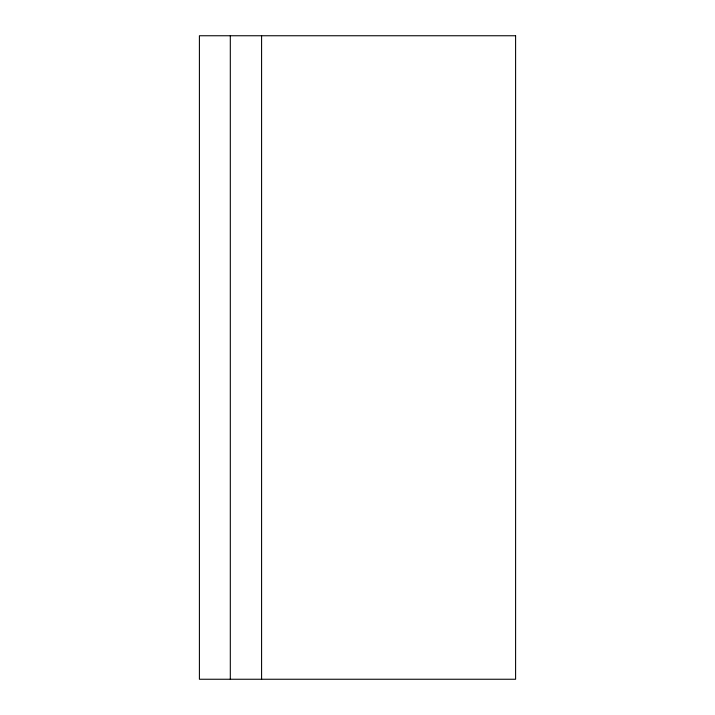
<?xml version="1.0" encoding="UTF-8"?>
<svg xmlns="http://www.w3.org/2000/svg" width="715" height="715" viewBox="0 0 715 715"><rect width="100%" height="100%" fill="white"/><g stroke="black" fill="none" stroke-linecap="round" stroke-linejoin="round"><path stroke-width="1.07" d="M261.583 35.75L261.583 679.25M230.31 35.75L230.31 679.25M515.595 35.75L199.405 35.75L199.405 679.25L515.595 679.25L515.595 35.75"/></g></svg>
